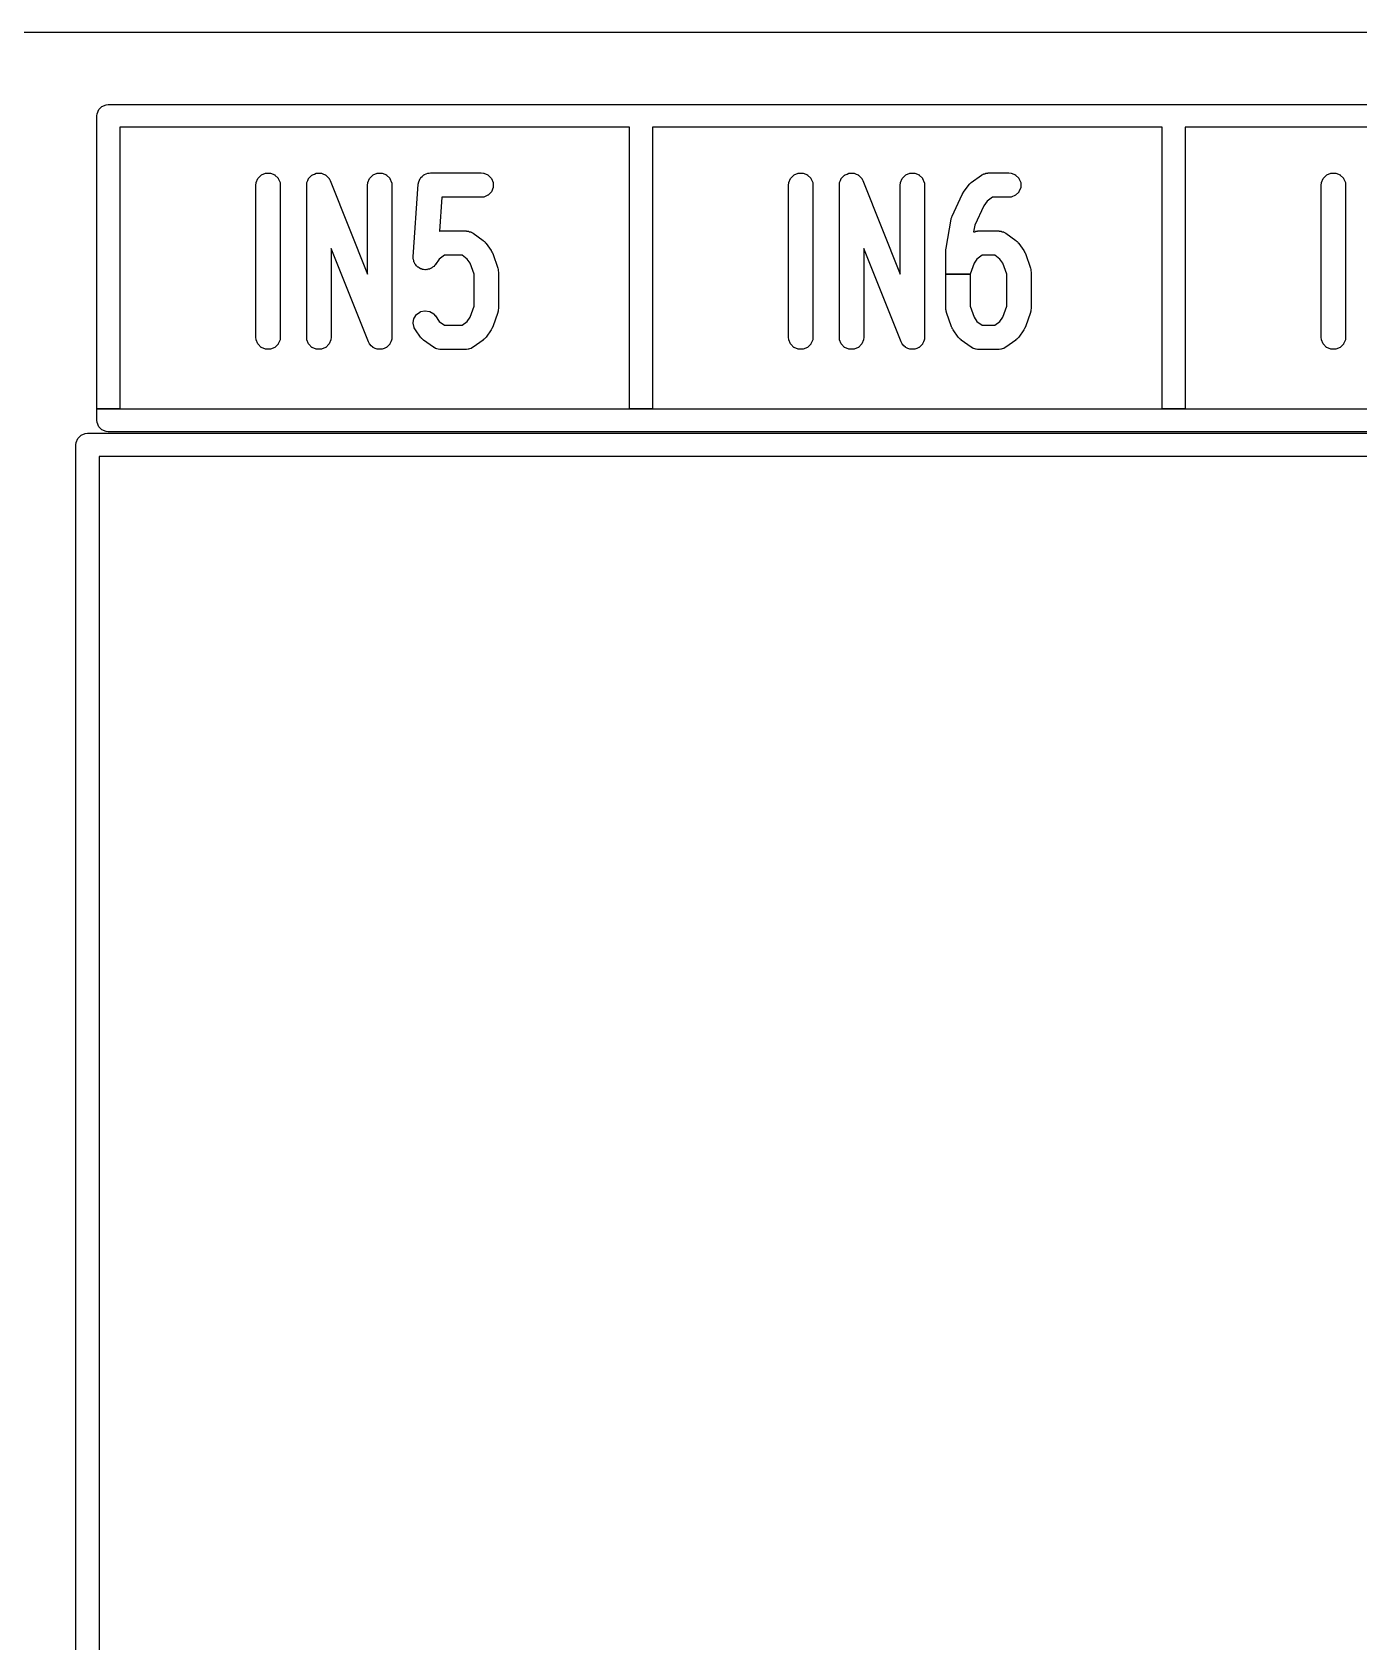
# Model space of a CAD drawing. Header units: millimetres. Extents: x 0 to 98, y 0 to 67.8.
# Drawn here: x 80.5 to 89.22, y 57.23 to 67.8 of the extents above; entities that cross this region are included whole.
import ezdxf

# ---------------------------------------------------------------- set-up
doc = ezdxf.new("R2010")
doc.units = ezdxf.units.MM
doc.layers.add('Edge.Cuts', color=254, linetype='CONTINUOUS', true_color=0xd0d2cd)

msp = doc.modelspace()

# ---------------------------------------------------------------- linework, layer by layer
at = {"layer": 'Edge.Cuts', "linetype": 'CONTINUOUS'}
for p, q in [((0, 67.8), (98, 67.8)), ((80.925, 67.25), (80.926441, 67.264632)), ((80.926441, 67.264632), (80.93764, 67.291668)), ((80.93764, 67.291668), (80.958332, 67.31236)), ((80.958332, 67.31236), (80.985368, 67.323559)), ((80.985368, 67.323559), (81, 67.325)), ((81, 67.325), (95, 67.325)), ((80.925, 65.325), (80.925, 67.25)), ((84.425, 67.175), (81.075, 67.175)), ((81.075, 67.175), (81.075, 65.325)), ((84.425, 65.325), (84.425, 67.175)), ((87.925, 67.175), (84.575, 67.175)), ((84.575, 67.175), (84.575, 65.325)), ((87.925, 65.325), (87.925, 67.175)), ((91.425, 67.175), (88.075, 67.175)), ((88.075, 67.175), (88.075, 65.325)), ((81.971822, 66.811726), (81.983021, 66.838762)), ((81.983021, 66.838762), (81.984104, 66.840385)), ((81.984104, 66.840385), (82.004796, 66.861077)), ((82.004796, 66.861077), (82.006419, 66.86216)), ((82.006419, 66.86216), (82.033455, 66.873359)), ((82.033455, 66.873359), (82.035368, 66.87374)), ((82.035368, 66.87374), (82.064632, 66.87374)), ((82.064632, 66.87374), (82.066545, 66.873359)), ((82.066545, 66.873359), (82.093581, 66.86216)), ((82.093581, 66.86216), (82.095204, 66.861077)), ((82.095204, 66.861077), (82.115896, 66.840385)), ((82.115896, 66.840385), (82.116979, 66.838762)), ((82.116979, 66.838762), (82.128178, 66.811726)), ((82.310956, 66.825733), (82.316354, 66.838763)), ((82.316354, 66.838763), (82.316875, 66.839545)), ((82.316875, 66.839545), (82.316891, 66.839581)), ((82.316891, 66.839581), (82.317183, 66.840007)), ((82.317183, 66.840007), (82.317432, 66.840379)), ((82.317432, 66.840379), (82.317456, 66.840404)), ((82.317456, 66.840404), (82.317993, 66.841184)), ((82.317993, 66.841184), (82.328131, 66.85108)), ((82.328131, 66.85108), (82.33813, 66.861077)), ((82.33813, 66.861077), (82.338914, 66.861602)), ((82.338914, 66.861602), (82.338941, 66.861628)), ((82.338941, 66.861628), (82.339355, 66.861898)), ((82.339355, 66.861898), (82.339745, 66.862158)), ((82.339745, 66.862158), (82.339777, 66.862172)), ((82.339777, 66.862172), (82.340571, 66.862687)), ((82.340571, 66.862687), (82.353713, 66.867945)), ((82.353713, 66.867945), (82.366788, 66.87336)), ((82.366788, 66.87336), (82.367713, 66.873544)), ((82.367713, 66.873544), (82.367744, 66.873556)), ((82.367744, 66.873556), (82.368239, 66.873649)), ((82.368239, 66.873649), (82.368701, 66.87374)), ((82.368701, 66.87374), (82.368732, 66.87374)), ((82.368732, 66.87374), (82.36966, 66.873913)), ((82.36966, 66.873913), (82.38384, 66.87374)), ((82.38384, 66.87374), (82.397965, 66.87374)), ((82.397965, 66.87374), (82.398888, 66.873557)), ((82.398888, 66.873557), (82.398925, 66.873556)), ((82.398925, 66.873556), (82.399434, 66.873448)), ((82.399434, 66.873448), (82.399877, 66.87336)), ((82.399877, 66.87336), (82.399906, 66.873348)), ((82.399906, 66.873348), (82.40083, 66.873152)), ((82.40083, 66.873152), (82.413868, 66.867565)), ((82.413868, 66.867565), (82.426915, 66.86216)), ((82.426915, 66.86216), (82.427697, 66.861638)), ((82.427697, 66.861638), (82.427729, 66.861624)), ((82.427729, 66.861624), (82.42813, 66.861349)), ((82.42813, 66.861349), (82.428537, 66.861077)), ((82.428537, 66.861077), (82.428561, 66.861053)), ((82.428561, 66.861053), (82.429336, 66.860521)), ((82.429336, 66.860521), (82.439228, 66.850385)), ((82.439228, 66.850385), (82.439229, 66.850385)), ((82.439229, 66.850385), (82.449229, 66.840385)), ((82.449229, 66.840385), (82.449748, 66.839606)), ((82.449748, 66.839606), (82.449775, 66.839579)), ((82.449775, 66.839579), (82.450635, 66.838389)), ((82.450635, 66.838389), (82.457407, 66.825338)), ((82.705155, 66.811726), (82.716354, 66.838762)), ((82.716354, 66.838762), (82.717437, 66.840385)), ((82.717437, 66.840385), (82.738129, 66.861077)), ((82.738129, 66.861077), (82.739752, 66.86216)), ((82.739752, 66.86216), (82.766788, 66.873359)), ((82.766788, 66.873359), (82.768701, 66.87374)), ((82.768701, 66.87374), (82.797965, 66.87374)), ((82.797965, 66.87374), (82.799878, 66.873359)), ((82.799878, 66.873359), (82.826914, 66.86216)), ((82.826914, 66.86216), (82.828537, 66.861077)), ((82.828537, 66.861077), (82.849229, 66.840385)), ((82.849229, 66.840385), (82.850312, 66.838762)), ((82.850312, 66.838762), (82.861511, 66.811726)), ((83.045141, 66.827791), (83.049687, 66.838763)), ((83.049687, 66.838763), (83.05077, 66.840384)), ((83.05077, 66.840384), (83.052072, 66.841687)), ((83.052072, 66.841687), (83.052894, 66.843334)), ((83.052894, 66.843334), (83.054088, 66.844876)), ((83.054088, 66.844876), (83.063059, 66.852675)), ((83.063059, 66.852675), (83.071463, 66.861077)), ((83.071463, 66.861077), (83.073082, 66.862159)), ((83.073082, 66.862159), (83.074785, 66.862866)), ((83.074785, 66.862866), (83.076176, 66.864073)), ((83.076176, 66.864073), (83.077867, 66.86504)), ((83.077867, 66.86504), (83.089137, 66.868812)), ((83.089137, 66.868812), (83.100121, 66.87336)), ((83.100121, 66.87336), (83.101543, 66.873716)), ((83.101543, 66.873716), (83.104748, 66.874033)), ((83.104748, 66.874033), (83.105622, 66.874324)), ((83.105622, 66.874324), (83.107555, 66.87457)), ((83.107555, 66.87457), (83.109109, 66.874462)), ((83.109109, 66.874462), (83.116176, 66.875157)), ((83.116176, 66.875157), (83.116666, 66.875181)), ((83.116666, 66.875181), (83.45, 66.875181)), ((83.45, 66.875181), (83.45049, 66.875157)), ((83.45049, 66.875157), (83.465122, 66.873716)), ((83.465122, 66.873716), (83.466545, 66.873359)), ((83.466545, 66.873359), (83.493581, 66.86216)), ((83.493581, 66.86216), (83.495204, 66.861077)), ((83.495204, 66.861077), (83.515896, 66.840385)), ((83.515896, 66.840385), (83.516979, 66.838762)), ((83.516979, 66.838762), (83.528178, 66.811726)), ((85.471822, 66.811726), (85.483021, 66.838762)), ((85.483021, 66.838762), (85.484104, 66.840385)), ((85.484104, 66.840385), (85.504796, 66.861077)), ((85.504796, 66.861077), (85.506419, 66.86216)), ((85.506419, 66.86216), (85.533455, 66.873359)), ((85.533455, 66.873359), (85.535368, 66.87374)), ((85.535368, 66.87374), (85.564632, 66.87374)), ((85.564632, 66.87374), (85.566545, 66.873359)), ((85.566545, 66.873359), (85.593581, 66.86216)), ((85.593581, 66.86216), (85.595204, 66.861077)), ((85.595204, 66.861077), (85.615896, 66.840385)), ((85.615896, 66.840385), (85.616979, 66.838762)), ((85.616979, 66.838762), (85.628178, 66.811726)), ((85.810956, 66.825733), (85.816354, 66.838763)), ((85.816354, 66.838763), (85.816875, 66.839545)), ((85.816875, 66.839545), (85.816891, 66.839581)), ((85.816891, 66.839581), (85.817183, 66.840007)), ((85.817183, 66.840007), (85.817432, 66.840379)), ((85.817432, 66.840379), (85.817456, 66.840404)), ((85.817456, 66.840404), (85.817993, 66.841184)), ((85.817993, 66.841184), (85.828131, 66.85108)), ((85.828131, 66.85108), (85.83813, 66.861077)), ((85.83813, 66.861077), (85.838914, 66.861602)), ((85.838914, 66.861602), (85.838941, 66.861628)), ((85.838941, 66.861628), (85.839355, 66.861898)), ((85.839355, 66.861898), (85.839745, 66.862158)), ((85.839745, 66.862158), (85.839777, 66.862172)), ((85.839777, 66.862172), (85.840571, 66.862687)), ((85.840571, 66.862687), (85.853713, 66.867945)), ((85.853713, 66.867945), (85.866788, 66.87336)), ((85.866788, 66.87336), (85.867713, 66.873544)), ((85.867713, 66.873544), (85.867744, 66.873556)), ((85.867744, 66.873556), (85.868239, 66.873649)), ((85.868239, 66.873649), (85.868701, 66.87374)), ((85.868701, 66.87374), (85.868732, 66.87374)), ((85.868732, 66.87374), (85.86966, 66.873913)), ((85.86966, 66.873913), (85.88384, 66.87374)), ((85.88384, 66.87374), (85.897965, 66.87374)), ((85.897965, 66.87374), (85.898888, 66.873557)), ((85.898888, 66.873557), (85.898925, 66.873556)), ((85.898925, 66.873556), (85.899434, 66.873448)), ((85.899434, 66.873448), (85.899877, 66.87336)), ((85.899877, 66.87336), (85.899906, 66.873348)), ((85.899906, 66.873348), (85.90083, 66.873152)), ((85.90083, 66.873152), (85.913868, 66.867565)), ((85.913868, 66.867565), (85.926915, 66.86216)), ((85.926915, 66.86216), (85.927697, 66.861638)), ((85.927697, 66.861638), (85.927729, 66.861624)), ((85.927729, 66.861624), (85.928127, 66.861351)), ((85.928127, 66.861351), (85.928537, 66.861077)), ((85.928537, 66.861077), (85.928561, 66.861053)), ((85.928561, 66.861053), (85.929336, 66.860521)), ((85.929336, 66.860521), (85.939228, 66.850385)), ((85.939228, 66.850385), (85.939229, 66.850385)), ((85.939229, 66.850385), (85.949229, 66.840385)), ((85.949229, 66.840385), (85.949748, 66.839606)), ((85.949748, 66.839606), (85.949775, 66.839579)), ((85.949775, 66.839579), (85.950635, 66.838389)), ((85.950635, 66.838389), (85.957407, 66.825338)), ((86.205155, 66.811726), (86.216354, 66.838762)), ((86.216354, 66.838762), (86.217437, 66.840385)), ((86.217437, 66.840385), (86.238129, 66.861077)), ((86.238129, 66.861077), (86.239752, 66.86216)), ((86.239752, 66.86216), (86.266788, 66.873359)), ((86.266788, 66.873359), (86.268701, 66.87374)), ((86.268701, 66.87374), (86.297965, 66.87374)), ((86.297965, 66.87374), (86.299878, 66.873359)), ((86.299878, 66.873359), (86.326914, 66.86216)), ((86.326914, 66.86216), (86.328537, 66.861077)), ((86.328537, 66.861077), (86.349229, 66.840385)), ((86.349229, 66.840385), (86.350312, 66.838762)), ((86.350312, 66.838762), (86.361511, 66.811726)), ((86.670167, 66.812661), (86.736834, 66.86028)), ((86.736834, 66.86028), (86.737244, 66.860544)), ((86.737244, 66.860544), (86.738076, 66.861024)), ((86.738076, 66.861024), (86.738133, 66.86108)), ((86.738133, 66.86108), (86.739749, 66.862159)), ((86.739749, 66.862159), (86.740831, 66.862609)), ((86.740831, 66.862609), (86.749991, 66.867877)), ((86.749991, 66.867877), (86.751356, 66.868414)), ((86.751356, 66.868414), (86.759277, 66.870249)), ((86.759277, 66.870249), (86.766788, 66.873359)), ((86.766788, 66.873359), (86.768211, 66.873716)), ((86.768211, 66.873716), (86.778725, 66.874753)), ((86.778725, 66.874753), (86.779868, 66.875016)), ((86.779868, 66.875016), (86.781813, 66.875077)), ((86.781813, 66.875077), (86.781893, 66.875064)), ((86.781893, 66.875064), (86.782845, 66.875157)), ((86.782845, 66.875157), (86.783333, 66.875181)), ((86.783333, 66.875181), (86.916666, 66.875181)), ((86.916666, 66.875181), (86.917156, 66.875157)), ((86.917156, 66.875157), (86.931788, 66.873716)), ((86.931788, 66.873716), (86.933211, 66.873359)), ((86.933211, 66.873359), (86.960247, 66.86216)), ((86.960247, 66.86216), (86.96187, 66.861077)), ((86.96187, 66.861077), (86.982562, 66.840385)), ((86.982562, 66.840385), (86.983645, 66.838762)), ((86.983645, 66.838762), (86.994844, 66.811726)), ((88.971822, 66.811726), (88.983021, 66.838762)), ((88.983021, 66.838762), (88.984104, 66.840385)), ((88.984104, 66.840385), (89.004796, 66.861077)), ((89.004796, 66.861077), (89.006419, 66.86216)), ((89.006419, 66.86216), (89.033455, 66.873359)), ((89.033455, 66.873359), (89.035368, 66.87374)), ((89.035368, 66.87374), (89.064632, 66.87374)), ((89.064632, 66.87374), (89.066545, 66.873359)), ((89.066545, 66.873359), (89.093581, 66.86216)), ((89.093581, 66.86216), (89.095204, 66.861077)), ((89.095204, 66.861077), (89.115896, 66.840385)), ((89.115896, 66.840385), (89.116979, 66.838762)), ((89.116979, 66.838762), (89.128178, 66.811726)), ((81.97, 66.795181), (81.970024, 66.795671)), ((81.97, 65.795181), (81.97, 66.795181)), ((81.970024, 66.795671), (81.971465, 66.810303)), ((81.971465, 66.810303), (81.971822, 66.811726)), ((82.128178, 66.811726), (82.128535, 66.810303)), ((82.128535, 66.810303), (82.129976, 66.795671)), ((82.129976, 66.795671), (82.13, 66.795181)), ((82.13, 66.795181), (82.13, 65.795181)), ((82.303333, 66.795181), (82.303357, 66.795671)), ((82.303333, 65.795181), (82.303333, 66.795181)), ((82.303357, 66.795671), (82.304798, 66.810303)), ((82.304798, 66.810303), (82.305153, 66.811722)), ((82.305153, 66.811722), (82.305165, 66.811753)), ((82.305165, 66.811753), (82.305362, 66.812678)), ((82.305362, 66.812678), (82.310956, 66.825733)), ((82.457407, 66.825338), (82.457611, 66.824892)), ((82.457611, 66.824892), (82.703333, 66.210587)), ((82.703333, 66.795181), (82.703357, 66.795671)), ((82.703333, 66.210587), (82.703333, 66.795181)), ((82.703357, 66.795671), (82.704798, 66.810303)), ((82.704798, 66.810303), (82.705155, 66.811726)), ((82.861511, 66.811726), (82.861868, 66.810303)), ((82.861868, 66.810303), (82.863309, 66.795671)), ((82.863309, 66.795671), (82.863333, 66.795181)), ((82.863333, 66.795181), (82.863333, 65.795181)), ((83.003528, 66.324577), (83.036861, 66.800767)), ((83.036861, 66.800767), (83.036919, 66.801254)), ((83.036919, 66.801254), (83.038107, 66.808259)), ((83.038107, 66.809813), (83.038487, 66.811724)), ((83.038107, 66.808259), (83.038107, 66.809813)), ((83.038487, 66.811724), (83.03884, 66.812578)), ((83.03884, 66.812578), (83.039379, 66.815751)), ((83.039379, 66.815751), (83.039833, 66.817145)), ((83.039833, 66.817145), (83.045141, 66.827791)), ((83.493581, 66.728202), (83.466545, 66.717003)), ((83.495204, 66.729285), (83.493581, 66.728202)), ((83.515896, 66.749977), (83.495204, 66.729285)), ((83.516979, 66.7516), (83.515896, 66.749977)), ((83.528178, 66.778636), (83.516979, 66.7516)), ((83.528178, 66.811726), (83.528559, 66.809813)), ((83.528559, 66.780549), (83.528178, 66.778636)), ((83.528559, 66.809813), (83.528559, 66.780549)), ((85.47, 66.795181), (85.470024, 66.795671)), ((85.47, 65.795181), (85.47, 66.795181)), ((85.470024, 66.795671), (85.471465, 66.810303)), ((85.471465, 66.810303), (85.471822, 66.811726)), ((85.628178, 66.811726), (85.628535, 66.810303)), ((85.628535, 66.810303), (85.629976, 66.795671)), ((85.629976, 66.795671), (85.63, 66.795181)), ((85.63, 66.795181), (85.63, 65.795181)), ((85.803333, 66.795181), (85.803357, 66.795671)), ((85.803333, 65.795181), (85.803333, 66.795181)), ((85.803357, 66.795671), (85.804798, 66.810303)), ((85.804798, 66.810303), (85.805153, 66.811722)), ((85.805153, 66.811722), (85.805165, 66.811753)), ((85.805165, 66.811753), (85.805362, 66.812678)), ((85.805362, 66.812678), (85.810956, 66.825733)), ((85.957407, 66.825338), (85.957611, 66.824892)), ((85.957611, 66.824892), (86.203333, 66.210587)), ((86.203333, 66.795181), (86.203357, 66.795671)), ((86.203333, 66.210587), (86.203333, 66.795181)), ((86.203357, 66.795671), (86.204798, 66.810303)), ((86.204798, 66.810303), (86.205155, 66.811726)), ((86.361511, 66.811726), (86.361868, 66.810303)), ((86.361868, 66.810303), (86.363309, 66.795671)), ((86.363309, 66.795671), (86.363333, 66.795181)), ((86.363333, 66.795181), (86.363333, 65.795181)), ((86.544171, 66.590917), (86.610838, 66.733773)), ((86.610838, 66.733773), (86.611067, 66.734207)), ((86.611067, 66.734207), (86.614364, 66.739775)), ((86.614364, 66.739775), (86.617533, 66.745404)), ((86.617533, 66.745404), (86.617794, 66.745819)), ((86.617794, 66.745819), (86.651127, 66.793438)), ((86.651127, 66.793438), (86.651427, 66.793826)), ((86.651427, 66.793826), (86.656963, 66.800282)), ((86.656963, 66.800282), (86.657763, 66.801563)), ((86.657763, 66.801563), (86.658711, 66.802678)), ((86.658711, 66.802678), (86.659941, 66.803755)), ((86.659941, 66.803755), (86.661001, 66.804989)), ((86.661001, 66.804989), (86.662107, 66.805948)), ((86.662107, 66.805948), (86.663375, 66.806757)), ((86.663375, 66.806757), (86.669782, 66.812357)), ((86.669782, 66.812357), (86.670167, 66.812661)), ((86.960247, 66.728202), (86.933211, 66.717003)), ((86.96187, 66.729285), (86.960247, 66.728202)), ((86.982562, 66.749977), (86.96187, 66.729285)), ((86.983645, 66.7516), (86.982562, 66.749977)), ((86.994844, 66.778636), (86.983645, 66.7516)), ((86.994844, 66.811726), (86.995225, 66.809813)), ((86.995225, 66.780549), (86.994844, 66.778636)), ((86.995225, 66.809813), (86.995225, 66.780549)), ((88.97, 66.795181), (88.970024, 66.795671)), ((88.97, 65.795181), (88.97, 66.795181)), ((88.970024, 66.795671), (88.971465, 66.810303)), ((88.971465, 66.810303), (88.971822, 66.811726)), ((89.128178, 66.811726), (89.128535, 66.810303)), ((89.128535, 66.810303), (89.129976, 66.795671)), ((89.129976, 66.795671), (89.13, 66.795181)), ((89.13, 66.795181), (89.13, 65.795181)), ((83.191262, 66.715181), (83.175744, 66.493507)), ((83.45, 66.715181), (83.191262, 66.715181)), ((83.45049, 66.715205), (83.45, 66.715181)), ((83.465122, 66.716646), (83.45049, 66.715205)), ((83.466545, 66.717003), (83.465122, 66.716646)), ((86.752876, 66.65979), (86.693639, 66.532855)), ((86.774332, 66.69044), (86.752876, 66.65979)), ((86.808971, 66.715181), (86.774332, 66.69044)), ((86.916666, 66.715181), (86.808971, 66.715181)), ((86.917156, 66.715205), (86.916666, 66.715181)), ((86.931788, 66.716646), (86.917156, 66.715205)), ((86.933211, 66.717003), (86.931788, 66.716646)), ((86.504531, 66.3804), (86.537864, 66.570877)), ((86.537864, 66.570877), (86.537972, 66.571354)), ((86.537972, 66.571354), (86.538786, 66.574283)), ((86.538786, 66.574283), (86.538825, 66.575156)), ((86.538825, 66.575156), (86.539104, 66.576594)), ((86.539104, 66.576594), (86.540656, 66.581007)), ((86.540656, 66.581007), (86.541913, 66.58552)), ((86.541913, 66.58552), (86.542509, 66.586859)), ((86.542509, 66.586859), (86.542975, 66.587594)), ((86.542975, 66.587594), (86.543986, 66.590464)), ((86.543986, 66.590464), (86.544171, 66.590917)), ((86.693639, 66.532855), (86.685738, 66.487706)), ((83.175744, 66.493507), (83.178725, 66.493801)), ((83.178725, 66.493801), (83.179868, 66.494064)), ((83.179868, 66.494064), (83.181813, 66.494125)), ((83.181813, 66.494125), (83.181893, 66.494112)), ((83.181893, 66.494112), (83.182845, 66.494205)), ((83.182845, 66.494205), (83.183333, 66.494229)), ((83.183333, 66.494229), (83.35, 66.494229)), ((83.35, 66.494229), (83.350488, 66.494205)), ((83.350488, 66.494205), (83.35144, 66.494112)), ((83.35144, 66.494112), (83.351522, 66.494125)), ((83.351522, 66.494125), (83.353467, 66.494063)), ((83.353467, 66.494063), (83.354601, 66.493801)), ((83.354601, 66.493801), (83.365122, 66.492764)), ((83.365122, 66.492764), (83.366545, 66.492407)), ((83.366545, 66.492407), (83.374053, 66.489298)), ((83.374053, 66.489298), (83.381977, 66.487462)), ((83.381977, 66.487462), (83.383342, 66.486925)), ((83.383342, 66.486925), (83.392496, 66.481659)), ((83.392496, 66.481659), (83.393583, 66.481208)), ((83.393583, 66.481208), (83.395204, 66.480125)), ((83.395204, 66.480125), (83.395262, 66.480067)), ((83.395262, 66.480067), (83.396087, 66.479592)), ((83.396087, 66.479592), (83.396499, 66.479328)), ((83.396499, 66.479328), (83.463165, 66.431709)), ((83.463165, 66.431709), (83.46355, 66.431404)), ((83.46355, 66.431404), (83.469949, 66.42581)), ((83.469949, 66.42581), (83.471224, 66.424997)), ((83.471224, 66.424997), (83.472332, 66.424035)), ((83.472332, 66.424035), (83.473388, 66.422803)), ((83.473388, 66.422803), (83.474618, 66.421728)), ((83.474618, 66.421728), (83.475571, 66.420609)), ((83.475571, 66.420609), (83.476373, 66.419322)), ((83.476373, 66.419322), (83.481903, 66.412875)), ((83.481903, 66.412875), (83.482204, 66.412487)), ((83.482204, 66.412487), (83.515538, 66.364868)), ((86.685738, 66.487706), (86.692606, 66.489296)), ((86.692606, 66.489296), (86.700121, 66.492408)), ((86.700121, 66.492408), (86.701544, 66.492764)), ((86.701544, 66.492764), (86.712057, 66.493801)), ((86.712057, 66.493801), (86.7132, 66.494064)), ((86.7132, 66.494064), (86.715145, 66.494125)), ((86.715145, 66.494125), (86.715225, 66.494112)), ((86.715225, 66.494112), (86.716178, 66.494205)), ((86.716178, 66.494205), (86.716666, 66.494229)), ((86.716666, 66.494229), (86.85, 66.494229)), ((86.85, 66.494229), (86.850488, 66.494205)), ((86.850488, 66.494205), (86.85144, 66.494112)), ((86.85144, 66.494112), (86.851522, 66.494125)), ((86.851522, 66.494125), (86.853467, 66.494063)), ((86.853467, 66.494063), (86.854601, 66.493801)), ((86.854601, 66.493801), (86.865122, 66.492764)), ((86.865122, 66.492764), (86.866545, 66.492407)), ((86.866545, 66.492407), (86.874053, 66.489298)), ((86.874053, 66.489298), (86.881977, 66.487462)), ((86.881977, 66.487462), (86.883342, 66.486925)), ((86.883342, 66.486925), (86.892496, 66.481659)), ((86.892496, 66.481659), (86.893583, 66.481208)), ((86.893583, 66.481208), (86.895204, 66.480125)), ((86.895204, 66.480125), (86.895262, 66.480067)), ((86.895262, 66.480067), (86.896087, 66.479592)), ((86.896087, 66.479592), (86.896499, 66.479328)), ((86.896499, 66.479328), (86.963165, 66.431709)), ((86.963165, 66.431709), (86.96355, 66.431404)), ((86.96355, 66.431404), (86.969949, 66.42581)), ((86.969949, 66.42581), (86.971224, 66.424997)), ((86.971224, 66.424997), (86.972332, 66.424035)), ((86.972332, 66.424035), (86.973388, 66.422803)), ((86.973388, 66.422803), (86.974618, 66.421728)), ((86.974618, 66.421728), (86.975571, 66.420609)), ((86.975571, 66.420609), (86.976373, 66.419322)), ((86.976373, 66.419322), (86.981903, 66.412875)), ((86.981903, 66.412875), (86.982204, 66.412487)), ((86.982204, 66.412487), (87.015538, 66.364868)), ((82.709055, 65.76547), (82.463333, 66.379775)), ((82.463333, 66.379775), (82.463333, 65.795181)), ((83.003427, 66.319748), (83.003468, 66.321693)), ((83.003681, 66.318306), (83.003427, 66.319748)), ((83.003468, 66.321693), (83.003571, 66.322164)), ((83.003518, 66.324088), (83.003528, 66.324577)), ((83.003571, 66.322164), (83.003518, 66.324088)), ((83.003934, 66.309389), (83.003681, 66.318306)), ((83.00419, 66.307945), (83.003934, 66.309389)), ((83.006981, 66.299599), (83.00419, 66.307945)), ((83.174332, 66.309488), (83.148872, 66.273115)), ((83.208971, 66.334229), (83.174332, 66.309488)), ((83.324362, 66.334229), (83.208971, 66.334229)), ((83.358999, 66.309489), (83.324362, 66.334229)), ((83.378135, 66.282151), (83.358999, 66.309489)), ((83.515538, 66.364868), (83.5158, 66.364453)), ((83.5158, 66.364453), (83.517615, 66.361226)), ((83.517615, 66.361226), (83.518323, 66.360435)), ((83.518323, 66.360435), (83.519131, 66.359208)), ((83.519131, 66.359208), (83.520922, 66.35535)), ((83.520922, 66.35535), (83.52301, 66.351641)), ((83.52301, 66.351641), (83.523535, 66.350269)), ((83.523535, 66.350269), (83.523765, 66.34923)), ((83.523765, 66.34923), (83.525324, 66.345873)), ((83.525324, 66.345873), (83.525508, 66.345419)), ((83.525508, 66.345419), (83.558842, 66.250181)), ((86.209055, 65.76547), (85.963333, 66.379775)), ((85.963333, 66.379775), (85.963333, 65.795181)), ((86.503333, 66.36661), (86.503357, 66.3671)), ((86.503333, 66.21016), (86.503333, 66.36661)), ((86.503357, 66.3671), (86.503988, 66.373512)), ((86.503988, 66.373512), (86.50447, 66.379913)), ((86.50447, 66.379913), (86.504531, 66.3804)), ((86.707665, 66.309488), (86.68853, 66.282154)), ((86.742304, 66.334229), (86.707665, 66.309488)), ((86.824362, 66.334229), (86.742304, 66.334229)), ((86.858999, 66.309489), (86.824362, 66.334229)), ((86.878135, 66.282151), (86.858999, 66.309489)), ((87.015538, 66.364868), (87.0158, 66.364453)), ((87.0158, 66.364453), (87.017615, 66.361226)), ((87.017615, 66.361226), (87.018323, 66.360435)), ((87.018323, 66.360435), (87.019131, 66.359208)), ((87.019131, 66.359208), (87.020922, 66.35535)), ((87.020922, 66.35535), (87.02301, 66.351641)), ((87.02301, 66.351641), (87.023535, 66.350269)), ((87.023535, 66.350269), (87.023765, 66.34923)), ((87.023765, 66.34923), (87.025324, 66.345873)), ((87.025324, 66.345873), (87.025508, 66.345419)), ((87.025508, 66.345419), (87.058842, 66.250181)), ((83.008512, 66.290929), (83.006981, 66.299599)), ((83.009219, 66.289111), (83.008512, 66.290929)), ((83.011894, 66.284913), (83.009219, 66.289111)), ((83.013474, 66.280192), (83.011894, 66.284913)), ((83.014442, 66.278499), (83.013474, 66.280192)), ((83.020217, 66.271854), (83.014442, 66.278499)), ((83.024947, 66.264433), (83.020217, 66.271854)), ((83.026296, 66.263024), (83.024947, 66.264433)), ((83.030371, 66.260172), (83.026296, 66.263024)), ((83.033638, 66.256413), (83.030371, 66.260172)), ((83.035181, 66.255219), (83.033638, 66.256413)), ((83.043056, 66.251292), (83.035181, 66.255219)), ((83.05027, 66.246242), (83.043056, 66.251292)), ((83.052056, 66.245456), (83.05027, 66.246242)), ((83.056916, 66.24438), (83.052056, 66.245456)), ((83.061369, 66.242159), (83.056916, 66.24438)), ((83.063251, 66.241645), (83.061369, 66.242159)), ((83.072033, 66.241032), (83.063251, 66.241645)), ((83.080626, 66.239127), (83.072033, 66.241032)), ((83.082577, 66.239085), (83.080626, 66.239127)), ((83.087476, 66.239951), (83.082577, 66.239085)), ((83.092443, 66.239602), (83.087476, 66.239951)), ((83.09438, 66.239848), (83.092443, 66.239602)), ((83.102727, 66.242641), (83.09438, 66.239848)), ((83.111395, 66.24417), (83.102727, 66.242641)), ((83.113214, 66.244878), (83.111395, 66.24417)), ((83.117411, 66.247554), (83.113214, 66.244878)), ((83.122131, 66.249132), (83.117411, 66.247554)), ((83.123825, 66.2501), (83.122131, 66.249132)), ((83.130466, 66.255873), (83.123825, 66.2501)), ((83.137891, 66.260604), (83.130466, 66.255873)), ((83.139, 66.261566), (83.137891, 66.260604)), ((83.144803, 66.268335), (83.139, 66.261566)), ((83.14591, 66.269295), (83.144803, 66.268335)), ((83.147107, 66.270841), (83.14591, 66.269295)), ((83.147319, 66.271267), (83.147107, 66.270841)), ((83.148571, 66.272726), (83.147319, 66.271267)), ((83.148872, 66.273115), (83.148571, 66.272726)), ((83.403333, 66.21016), (83.378135, 66.282151)), ((83.403333, 65.999253), (83.403333, 66.21016)), ((83.558842, 66.250181), (83.558982, 66.24971)), ((83.558982, 66.24971), (83.560927, 66.241708)), ((83.560927, 66.241708), (83.561511, 66.240298)), ((83.561511, 66.240298), (83.561868, 66.238874)), ((83.561868, 66.238874), (83.562039, 66.237127)), ((83.562039, 66.237127), (83.562454, 66.235424)), ((83.562454, 66.235424), (83.562588, 66.23396)), ((83.562588, 66.23396), (83.562501, 66.232434)), ((83.562501, 66.232434), (83.563309, 66.224243)), ((83.563309, 66.224243), (83.563333, 66.223753)), ((83.563333, 66.223753), (83.563333, 65.985658)), ((86.503333, 65.985658), (86.503333, 66.21016)), ((86.503333, 66.21016), (86.663333, 66.21016)), ((86.663333, 66.21016), (86.503333, 66.21016)), ((86.68853, 66.282154), (86.663333, 66.21016)), ((86.663333, 66.21016), (86.663333, 65.999253)), ((86.903333, 66.21016), (86.878135, 66.282151)), ((86.903333, 65.999253), (86.903333, 66.21016)), ((87.058842, 66.250181), (87.058982, 66.24971)), ((87.058982, 66.24971), (87.060927, 66.241708)), ((87.060927, 66.241708), (87.061511, 66.240298)), ((87.061511, 66.240298), (87.061868, 66.238874)), ((87.061868, 66.238874), (87.062039, 66.237127)), ((87.062039, 66.237127), (87.062454, 66.235424)), ((87.062454, 66.235424), (87.062588, 66.23396)), ((87.062588, 66.23396), (87.062501, 66.232434)), ((87.062501, 66.232434), (87.063309, 66.224243)), ((87.063309, 66.224243), (87.063333, 66.223753)), ((87.063333, 66.223753), (87.063333, 65.985658)), ((83.378135, 65.927262), (83.403333, 65.999253)), ((86.663333, 65.999253), (86.688531, 65.927258)), ((86.878135, 65.927262), (86.903333, 65.999253)), ((83.003427, 65.889665), (83.008513, 65.918482)), ((83.003469, 65.887715), (83.003427, 65.889665)), ((83.009798, 65.859144), (83.003469, 65.887715)), ((83.008513, 65.918482), (83.00922, 65.9203)), ((83.00922, 65.9203), (83.024946, 65.944979)), ((83.024946, 65.944979), (83.026296, 65.946388)), ((83.026296, 65.946388), (83.050271, 65.963169)), ((83.050271, 65.963169), (83.052057, 65.963955)), ((83.052057, 65.963955), (83.080628, 65.970284)), ((83.080628, 65.970284), (83.082578, 65.970326)), ((83.082578, 65.970326), (83.111395, 65.96524)), ((83.111395, 65.96524), (83.113213, 65.964533)), ((83.113213, 65.964533), (83.137892, 65.948807)), ((83.137892, 65.948807), (83.139001, 65.947845)), ((83.139001, 65.947845), (83.148572, 65.936684)), ((83.148572, 65.936684), (83.148872, 65.936296)), ((83.148872, 65.936296), (83.174332, 65.899922)), ((83.174332, 65.899922), (83.208971, 65.875181)), ((83.324362, 65.875181), (83.358998, 65.899923)), ((83.358998, 65.899923), (83.378135, 65.927262)), ((83.558842, 65.95923), (83.525508, 65.863992)), ((83.558982, 65.959701), (83.558842, 65.95923)), ((83.560926, 65.967702), (83.558982, 65.959701)), ((83.561511, 65.969112), (83.560926, 65.967702)), ((83.561868, 65.970537), (83.561511, 65.969112)), ((83.562039, 65.972285), (83.561868, 65.970537)), ((83.562454, 65.973987), (83.562039, 65.972285)), ((83.562588, 65.975451), (83.562454, 65.973987)), ((83.563309, 65.985168), (83.562501, 65.976979)), ((83.562501, 65.976979), (83.562588, 65.975451)), ((83.563333, 65.985658), (83.563309, 65.985168)), ((86.503357, 65.985168), (86.503333, 65.985658)), ((86.504163, 65.976977), (86.503357, 65.985168)), ((86.504078, 65.975447), (86.504163, 65.976977)), ((86.504211, 65.973988), (86.504078, 65.975447)), ((86.504625, 65.972282), (86.504211, 65.973988)), ((86.504798, 65.970535), (86.504625, 65.972282)), ((86.505155, 65.969113), (86.504798, 65.970535)), ((86.50574, 65.967699), (86.505155, 65.969113)), ((86.507686, 65.9597), (86.50574, 65.967699)), ((86.507825, 65.95923), (86.507686, 65.9597)), ((86.541158, 65.863992), (86.507825, 65.95923)), ((86.688531, 65.927258), (86.707666, 65.899922)), ((86.707666, 65.899922), (86.742304, 65.875181)), ((86.824362, 65.875181), (86.858998, 65.899923)), ((86.858998, 65.899923), (86.878135, 65.927262)), ((87.058842, 65.95923), (87.025508, 65.863992)), ((87.058982, 65.959701), (87.058842, 65.95923)), ((87.060926, 65.967702), (87.058982, 65.959701)), ((87.061511, 65.969112), (87.060926, 65.967702)), ((87.061868, 65.970537), (87.061511, 65.969112)), ((87.062039, 65.972285), (87.061868, 65.970537)), ((87.062454, 65.973987), (87.062039, 65.972285)), ((87.062588, 65.975451), (87.062454, 65.973987)), ((87.063309, 65.985168), (87.062501, 65.976979)), ((87.062501, 65.976979), (87.062588, 65.975451)), ((87.063333, 65.985658), (87.063309, 65.985168)), ((81.970024, 65.794691), (81.97, 65.795181)), ((81.971465, 65.780059), (81.970024, 65.794691)), ((81.971822, 65.778636), (81.971465, 65.780059)), ((81.983021, 65.7516), (81.971822, 65.778636)), ((82.128178, 65.778636), (82.116979, 65.7516)), ((82.128535, 65.780059), (82.128178, 65.778636)), ((82.129976, 65.794691), (82.128535, 65.780059)), ((82.13, 65.795181), (82.129976, 65.794691)), ((82.303357, 65.794691), (82.303333, 65.795181)), ((82.304798, 65.780059), (82.303357, 65.794691)), ((82.305155, 65.778636), (82.304798, 65.780059)), ((82.316354, 65.7516), (82.305155, 65.778636)), ((82.461511, 65.778636), (82.450312, 65.7516)), ((82.461868, 65.780059), (82.461511, 65.778636)), ((82.463309, 65.794691), (82.461868, 65.780059)), ((82.463333, 65.795181), (82.463309, 65.794691)), ((82.861304, 65.777683), (82.855709, 65.764629)), ((82.861497, 65.778603), (82.861304, 65.777683)), ((82.861508, 65.778627), (82.861497, 65.778603)), ((82.861868, 65.780059), (82.861508, 65.778627)), ((82.863309, 65.794691), (82.861868, 65.780059)), ((82.863333, 65.795181), (82.863309, 65.794691)), ((83.010322, 65.857773), (83.009798, 65.859144)), ((83.017532, 65.844959), (83.010322, 65.857773)), ((83.017794, 65.844544), (83.017532, 65.844959)), ((83.051127, 65.796924), (83.017794, 65.844544)), ((83.051428, 65.796536), (83.051127, 65.796924)), ((83.056962, 65.790082), (83.051428, 65.796536)), ((83.057762, 65.788801), (83.056962, 65.790082)), ((83.058713, 65.787683), (83.057762, 65.788801)), ((83.059938, 65.786612), (83.058713, 65.787683)), ((83.060999, 65.785375), (83.059938, 65.786612)), ((83.062108, 65.784412), (83.060999, 65.785375)), ((83.063386, 65.783598), (83.062108, 65.784412)), ((83.069782, 65.778006), (83.063386, 65.783598)), ((83.070167, 65.777701), (83.069782, 65.778006)), ((83.136834, 65.730082), (83.070167, 65.777701)), ((83.208971, 65.875181), (83.324362, 65.875181)), ((83.463165, 65.777701), (83.396499, 65.730082)), ((83.46355, 65.778006), (83.463165, 65.777701)), ((83.46995, 65.783603), (83.46355, 65.778006)), ((83.471222, 65.784412), (83.46995, 65.783603)), ((83.472333, 65.785376), (83.471222, 65.784412)), ((83.473389, 65.786609), (83.472333, 65.785376)), ((83.474618, 65.787682), (83.473389, 65.786609)), ((83.475571, 65.788801), (83.474618, 65.787682)), ((83.476373, 65.790089), (83.475571, 65.788801)), ((83.481903, 65.796535), (83.476373, 65.790089)), ((83.482204, 65.796923), (83.481903, 65.796535)), ((83.515539, 65.844544), (83.482204, 65.796923)), ((83.515801, 65.84496), (83.515539, 65.844544)), ((83.517614, 65.848185), (83.515801, 65.84496)), ((83.518322, 65.848975), (83.517614, 65.848185)), ((83.519131, 65.850203), (83.518322, 65.848975)), ((83.520927, 65.854072), (83.519131, 65.850203)), ((83.52301, 65.857772), (83.520927, 65.854072)), ((83.523535, 65.859145), (83.52301, 65.857772)), ((83.523764, 65.860183), (83.523535, 65.859145)), ((83.525323, 65.863537), (83.523764, 65.860183)), ((83.525508, 65.863992), (83.525323, 65.863537)), ((85.470024, 65.794691), (85.47, 65.795181)), ((85.471465, 65.780059), (85.470024, 65.794691)), ((85.471822, 65.778636), (85.471465, 65.780059)), ((85.483021, 65.7516), (85.471822, 65.778636)), ((85.628178, 65.778636), (85.616979, 65.7516)), ((85.628535, 65.780059), (85.628178, 65.778636)), ((85.629976, 65.794691), (85.628535, 65.780059)), ((85.63, 65.795181), (85.629976, 65.794691)), ((85.803357, 65.794691), (85.803333, 65.795181)), ((85.804798, 65.780059), (85.803357, 65.794691)), ((85.805155, 65.778636), (85.804798, 65.780059)), ((85.816354, 65.7516), (85.805155, 65.778636)), ((85.961511, 65.778636), (85.950312, 65.7516)), ((85.961868, 65.780059), (85.961511, 65.778636)), ((85.963309, 65.794691), (85.961868, 65.780059)), ((85.963333, 65.795181), (85.963309, 65.794691)), ((86.361304, 65.777683), (86.355709, 65.764629)), ((86.361497, 65.778603), (86.361304, 65.777683)), ((86.361508, 65.778627), (86.361497, 65.778603)), ((86.361868, 65.780059), (86.361508, 65.778627)), ((86.363309, 65.794691), (86.361868, 65.780059)), ((86.363333, 65.795181), (86.363309, 65.794691)), ((86.541342, 65.863538), (86.541158, 65.863992)), ((86.5429, 65.860183), (86.541342, 65.863538)), ((86.543131, 65.859142), (86.5429, 65.860183)), ((86.543655, 65.857772), (86.543131, 65.859142)), ((86.545742, 65.854062), (86.543655, 65.857772)), ((86.547535, 65.850203), (86.545742, 65.854062)), ((86.548343, 65.848976), (86.547535, 65.850203)), ((86.54905, 65.848186), (86.548343, 65.848976)), ((86.550866, 65.844958), (86.54905, 65.848186)), ((86.551128, 65.844543), (86.550866, 65.844958)), ((86.584462, 65.796923), (86.551128, 65.844543)), ((86.584762, 65.796535), (86.584462, 65.796923)), ((86.590298, 65.790079), (86.584762, 65.796535)), ((86.591097, 65.788799), (86.590298, 65.790079)), ((86.592048, 65.787682), (86.591097, 65.788799)), ((86.593273, 65.786612), (86.592048, 65.787682)), ((86.594333, 65.785375), (86.593273, 65.786612)), ((86.595442, 65.784413), (86.594333, 65.785375)), ((86.596715, 65.783602), (86.595442, 65.784413)), ((86.603116, 65.778006), (86.596715, 65.783602)), ((86.603501, 65.777701), (86.603116, 65.778006)), ((86.670167, 65.730082), (86.603501, 65.777701)), ((86.742304, 65.875181), (86.824362, 65.875181)), ((86.963165, 65.777701), (86.896499, 65.730082)), ((86.96355, 65.778006), (86.963165, 65.777701)), ((86.96995, 65.783603), (86.96355, 65.778006)), ((86.971222, 65.784412), (86.96995, 65.783603)), ((86.972333, 65.785376), (86.971222, 65.784412)), ((86.973389, 65.786609), (86.972333, 65.785376)), ((86.974618, 65.787682), (86.973389, 65.786609)), ((86.975571, 65.788801), (86.974618, 65.787682)), ((86.976373, 65.790089), (86.975571, 65.788801)), ((86.981903, 65.796535), (86.976373, 65.790089)), ((86.982204, 65.796923), (86.981903, 65.796535)), ((87.015539, 65.844544), (86.982204, 65.796923)), ((87.015801, 65.84496), (87.015539, 65.844544)), ((87.017614, 65.848185), (87.015801, 65.84496)), ((87.018322, 65.848975), (87.017614, 65.848185)), ((87.019131, 65.850203), (87.018322, 65.848975)), ((87.020927, 65.854072), (87.019131, 65.850203)), ((87.02301, 65.857772), (87.020927, 65.854072)), ((87.023535, 65.859145), (87.02301, 65.857772)), ((87.023764, 65.860183), (87.023535, 65.859145)), ((87.025323, 65.863537), (87.023764, 65.860183)), ((87.025508, 65.863992), (87.025323, 65.863537)), ((88.970024, 65.794691), (88.97, 65.795181)), ((88.971465, 65.780059), (88.970024, 65.794691)), ((88.971822, 65.778636), (88.971465, 65.780059)), ((88.983021, 65.7516), (88.971822, 65.778636)), ((89.128178, 65.778636), (89.116979, 65.7516)), ((89.128535, 65.780059), (89.128178, 65.778636)), ((89.129976, 65.794691), (89.128535, 65.780059)), ((89.13, 65.795181), (89.129976, 65.794691)), ((81.984104, 65.749977), (81.983021, 65.7516)), ((82.004796, 65.729285), (81.984104, 65.749977)), ((82.006419, 65.728202), (82.004796, 65.729285)), ((82.033455, 65.717003), (82.006419, 65.728202)), ((82.035368, 65.716622), (82.033455, 65.717003)), ((82.064632, 65.716622), (82.035368, 65.716622)), ((82.066545, 65.717003), (82.064632, 65.716622)), ((82.093581, 65.728202), (82.066545, 65.717003)), ((82.095204, 65.729285), (82.093581, 65.728202)), ((82.115896, 65.749977), (82.095204, 65.729285)), ((82.116979, 65.7516), (82.115896, 65.749977)), ((82.317437, 65.749977), (82.316354, 65.7516)), ((82.338129, 65.729285), (82.317437, 65.749977)), ((82.339752, 65.728202), (82.338129, 65.729285)), ((82.366788, 65.717003), (82.339752, 65.728202)), ((82.368701, 65.716622), (82.366788, 65.717003)), ((82.397965, 65.716622), (82.368701, 65.716622)), ((82.399878, 65.717003), (82.397965, 65.716622)), ((82.426914, 65.728202), (82.399878, 65.717003)), ((82.428537, 65.729285), (82.426914, 65.728202)), ((82.449229, 65.749977), (82.428537, 65.729285)), ((82.450312, 65.7516), (82.449229, 65.749977)), ((82.709259, 65.765024), (82.709055, 65.76547)), ((82.716031, 65.751973), (82.709259, 65.765024)), ((82.716891, 65.750784), (82.716031, 65.751973)), ((82.716913, 65.750762), (82.716891, 65.750784)), ((82.717437, 65.749977), (82.716913, 65.750762)), ((82.727436, 65.739978), (82.717437, 65.749977)), ((82.73733, 65.729841), (82.727436, 65.739979)), ((82.727436, 65.739979), (82.727436, 65.739978)), ((82.738102, 65.729312), (82.73733, 65.729841)), ((82.738129, 65.729285), (82.738102, 65.729312)), ((82.738584, 65.728981), (82.738129, 65.729285)), ((82.738942, 65.728736), (82.738584, 65.728981)), ((82.738969, 65.728725), (82.738942, 65.728736)), ((82.739752, 65.728202), (82.738969, 65.728725)), ((82.75278, 65.722806), (82.739752, 65.728202)), ((82.75278, 65.722805), (82.75278, 65.722806)), ((82.765835, 65.71721), (82.75278, 65.722805)), ((82.766753, 65.717017), (82.765835, 65.71721)), ((82.766783, 65.717004), (82.766753, 65.717017)), ((82.767305, 65.7169), (82.766783, 65.717004)), ((82.767751, 65.716806), (82.767305, 65.7169)), ((82.767778, 65.716806), (82.767751, 65.716806)), ((82.768701, 65.716622), (82.767778, 65.716806)), ((82.782826, 65.716622), (82.768701, 65.716622)), ((82.797006, 65.716449), (82.782826, 65.716622)), ((82.797934, 65.716622), (82.797006, 65.716449)), ((82.797965, 65.716622), (82.797934, 65.716622)), ((82.798411, 65.716711), (82.797965, 65.716622)), ((82.798922, 65.716806), (82.798411, 65.716711)), ((82.798954, 65.716819), (82.798922, 65.716806)), ((82.799879, 65.717003), (82.798954, 65.716819)), ((82.812938, 65.722414), (82.799879, 65.717003)), ((82.826095, 65.727675), (82.812938, 65.722414)), ((82.826884, 65.72819), (82.826095, 65.727675)), ((82.826908, 65.728199), (82.826884, 65.72819)), ((82.827262, 65.728436), (82.826908, 65.728199)), ((82.827736, 65.728744), (82.827262, 65.728436)), ((82.82776, 65.728768), (82.827736, 65.728744)), ((82.828537, 65.729286), (82.82776, 65.728768)), ((82.838492, 65.739242), (82.828537, 65.729286)), ((82.848673, 65.749177), (82.838492, 65.739242)), ((82.849204, 65.749954), (82.848673, 65.749177)), ((82.849223, 65.749972), (82.849204, 65.749954)), ((82.849467, 65.750339), (82.849223, 65.749972)), ((82.84978, 65.750794), (82.849467, 65.750339)), ((82.849792, 65.750824), (82.84978, 65.750794)), ((82.850312, 65.7516), (82.849792, 65.750824)), ((82.855708, 65.76463), (82.850312, 65.7516)), ((82.855709, 65.764629), (82.855708, 65.76463)), ((83.137247, 65.729817), (83.136834, 65.730082)), ((83.138071, 65.729343), (83.137247, 65.729817)), ((83.138129, 65.729285), (83.138071, 65.729343)), ((83.139752, 65.728202), (83.138129, 65.729285)), ((83.14083, 65.727756), (83.139752, 65.728202)), ((83.149991, 65.722485), (83.14083, 65.727756)), ((83.151357, 65.721948), (83.149991, 65.722485)), ((83.159274, 65.720116), (83.151357, 65.721948)), ((83.166787, 65.717003), (83.159274, 65.720116)), ((83.168211, 65.716646), (83.166787, 65.717003)), ((83.178726, 65.715611), (83.168211, 65.716646)), ((83.179865, 65.715347), (83.178726, 65.715611)), ((83.181819, 65.715287), (83.179865, 65.715347)), ((83.18189, 65.715299), (83.181819, 65.715287)), ((83.182842, 65.715205), (83.18189, 65.715299)), ((83.183333, 65.715181), (83.182842, 65.715205)), ((83.35, 65.715181), (83.183333, 65.715181)), ((83.350491, 65.715205), (83.35, 65.715181)), ((83.351439, 65.715299), (83.350491, 65.715205)), ((83.351516, 65.715286), (83.351439, 65.715299)), ((83.35347, 65.715347), (83.351516, 65.715286)), ((83.354608, 65.715612), (83.35347, 65.715347)), ((83.365122, 65.716646), (83.354608, 65.715612)), ((83.366546, 65.717003), (83.365122, 65.716646)), ((83.374055, 65.720115), (83.366546, 65.717003)), ((83.381977, 65.721948), (83.374055, 65.720115)), ((83.383343, 65.722485), (83.381977, 65.721948)), ((83.3925, 65.727755), (83.383343, 65.722485)), ((83.39358, 65.728201), (83.3925, 65.727755)), ((83.395207, 65.729289), (83.39358, 65.728201)), ((83.395259, 65.729342), (83.395207, 65.729289)), ((83.396085, 65.729816), (83.395259, 65.729342)), ((83.396499, 65.730082), (83.396085, 65.729816)), ((85.484104, 65.749977), (85.483021, 65.7516)), ((85.504796, 65.729285), (85.484104, 65.749977)), ((85.506419, 65.728202), (85.504796, 65.729285)), ((85.533455, 65.717003), (85.506419, 65.728202)), ((85.535368, 65.716622), (85.533455, 65.717003)), ((85.564632, 65.716622), (85.535368, 65.716622)), ((85.566545, 65.717003), (85.564632, 65.716622)), ((85.593581, 65.728202), (85.566545, 65.717003)), ((85.595204, 65.729285), (85.593581, 65.728202)), ((85.615896, 65.749977), (85.595204, 65.729285)), ((85.616979, 65.7516), (85.615896, 65.749977)), ((85.817437, 65.749977), (85.816354, 65.7516)), ((85.838129, 65.729285), (85.817437, 65.749977)), ((85.839752, 65.728202), (85.838129, 65.729285)), ((85.866788, 65.717003), (85.839752, 65.728202)), ((85.868701, 65.716622), (85.866788, 65.717003)), ((85.897965, 65.716622), (85.868701, 65.716622)), ((85.899878, 65.717003), (85.897965, 65.716622)), ((85.926914, 65.728202), (85.899878, 65.717003)), ((85.928537, 65.729285), (85.926914, 65.728202)), ((85.949229, 65.749977), (85.928537, 65.729285)), ((85.950312, 65.7516), (85.949229, 65.749977)), ((86.209259, 65.765024), (86.209055, 65.76547)), ((86.216031, 65.751973), (86.209259, 65.765024)), ((86.216891, 65.750784), (86.216031, 65.751973)), ((86.216913, 65.750762), (86.216891, 65.750784)), ((86.217437, 65.749977), (86.216913, 65.750762)), ((86.227436, 65.739978), (86.217437, 65.749977)), ((86.23733, 65.729841), (86.227436, 65.739979)), ((86.227436, 65.739979), (86.227436, 65.739978)), ((86.238102, 65.729312), (86.23733, 65.729841)), ((86.238129, 65.729285), (86.238102, 65.729312)), ((86.238584, 65.728981), (86.238129, 65.729285)), ((86.238942, 65.728736), (86.238584, 65.728981)), ((86.238969, 65.728725), (86.238942, 65.728736)), ((86.239752, 65.728202), (86.238969, 65.728725)), ((86.25278, 65.722806), (86.239752, 65.728202)), ((86.25278, 65.722805), (86.25278, 65.722806)), ((86.265835, 65.71721), (86.25278, 65.722805)), ((86.266753, 65.717017), (86.265835, 65.71721)), ((86.266783, 65.717004), (86.266753, 65.717017)), ((86.267305, 65.7169), (86.266783, 65.717004)), ((86.267751, 65.716806), (86.267305, 65.7169)), ((86.267778, 65.716806), (86.267751, 65.716806)), ((86.268701, 65.716622), (86.267778, 65.716806)), ((86.282826, 65.716622), (86.268701, 65.716622)), ((86.297006, 65.716449), (86.282826, 65.716622)), ((86.297934, 65.716622), (86.297006, 65.716449)), ((86.297965, 65.716622), (86.297934, 65.716622)), ((86.298411, 65.716711), (86.297965, 65.716622)), ((86.298922, 65.716806), (86.298411, 65.716711)), ((86.298954, 65.716819), (86.298922, 65.716806)), ((86.299879, 65.717003), (86.298954, 65.716819)), ((86.312938, 65.722414), (86.299879, 65.717003)), ((86.326095, 65.727675), (86.312938, 65.722414)), ((86.326884, 65.72819), (86.326095, 65.727675)), ((86.326908, 65.728199), (86.326884, 65.72819)), ((86.327262, 65.728436), (86.326908, 65.728199)), ((86.327736, 65.728744), (86.327262, 65.728436)), ((86.32776, 65.728768), (86.327736, 65.728744)), ((86.328537, 65.729286), (86.32776, 65.728768)), ((86.338492, 65.739242), (86.328537, 65.729286)), ((86.348673, 65.749177), (86.338492, 65.739242)), ((86.349204, 65.749954), (86.348673, 65.749177)), ((86.349223, 65.749972), (86.349204, 65.749954)), ((86.349467, 65.750339), (86.349223, 65.749972)), ((86.34978, 65.750794), (86.349467, 65.750339)), ((86.349792, 65.750824), (86.34978, 65.750794)), ((86.350312, 65.7516), (86.349792, 65.750824)), ((86.355708, 65.76463), (86.350312, 65.7516)), ((86.355709, 65.764629), (86.355708, 65.76463)), ((86.67058, 65.729817), (86.670167, 65.730082)), ((86.671404, 65.729343), (86.67058, 65.729817)), ((86.671462, 65.729285), (86.671404, 65.729343)), ((86.673085, 65.728202), (86.671462, 65.729285)), ((86.674163, 65.727756), (86.673085, 65.728202)), ((86.683324, 65.722485), (86.674163, 65.727756)), ((86.684689, 65.721948), (86.683324, 65.722485)), ((86.692609, 65.720115), (86.684689, 65.721948)), ((86.70012, 65.717003), (86.692609, 65.720115)), ((86.701544, 65.716646), (86.70012, 65.717003)), ((86.712058, 65.715611), (86.701544, 65.716646)), ((86.713197, 65.715347), (86.712058, 65.715611)), ((86.715151, 65.715287), (86.713197, 65.715347)), ((86.715222, 65.715299), (86.715151, 65.715287)), ((86.716175, 65.715205), (86.715222, 65.715299)), ((86.716666, 65.715181), (86.716175, 65.715205)), ((86.85, 65.715181), (86.716666, 65.715181)), ((86.850491, 65.715205), (86.85, 65.715181)), ((86.851439, 65.715299), (86.850491, 65.715205)), ((86.851516, 65.715286), (86.851439, 65.715299)), ((86.85347, 65.715347), (86.851516, 65.715286)), ((86.854608, 65.715612), (86.85347, 65.715347)), ((86.865122, 65.716646), (86.854608, 65.715612)), ((86.866546, 65.717003), (86.865122, 65.716646)), ((86.874055, 65.720115), (86.866546, 65.717003)), ((86.881977, 65.721948), (86.874055, 65.720115)), ((86.883343, 65.722485), (86.881977, 65.721948)), ((86.8925, 65.727755), (86.883343, 65.722485)), ((86.89358, 65.728201), (86.8925, 65.727755)), ((86.895207, 65.729289), (86.89358, 65.728201)), ((86.895259, 65.729342), (86.895207, 65.729289)), ((86.896085, 65.729816), (86.895259, 65.729342)), ((86.896499, 65.730082), (86.896085, 65.729816)), ((88.984104, 65.749977), (88.983021, 65.7516)), ((89.004796, 65.729285), (88.984104, 65.749977)), ((89.006419, 65.728202), (89.004796, 65.729285)), ((89.033455, 65.717003), (89.006419, 65.728202)), ((89.035368, 65.716622), (89.033455, 65.717003)), ((89.064632, 65.716622), (89.035368, 65.716622)), ((89.066545, 65.717003), (89.064632, 65.716622)), ((89.093581, 65.728202), (89.066545, 65.717003)), ((89.095204, 65.729285), (89.093581, 65.728202)), ((89.115896, 65.749977), (89.095204, 65.729285)), ((89.116979, 65.7516), (89.115896, 65.749977)), ((80.925, 65.25), (80.925, 65.325)), ((80.925, 65.325), (81.075, 65.325)), ((81.075, 65.325), (80.925, 65.325)), ((80.926441, 65.235368), (80.925, 65.25)), ((81.075, 65.325), (84.425, 65.325)), ((84.425, 65.325), (84.575, 65.325)), ((84.575, 65.325), (84.425, 65.325)), ((84.575, 65.325), (87.925, 65.325)), ((87.925, 65.325), (88.075, 65.325)), ((88.075, 65.325), (87.925, 65.325)), ((88.075, 65.325), (91.425, 65.325)), ((80.800178, 65.131224), (80.821202, 65.152248)), ((80.821202, 65.152248), (80.84867, 65.163626)), ((80.84867, 65.163626), (80.863536, 65.16509)), ((80.863536, 65.16509), (96.617536, 65.16509)), ((80.93764, 65.208332), (80.926441, 65.235368)), ((80.958332, 65.18764), (80.93764, 65.208332)), ((80.985368, 65.176441), (80.958332, 65.18764)), ((81, 65.175), (80.985368, 65.176441)), ((95, 65.175), (81, 65.175)), ((80.787336, 65.08889), (80.7888, 65.103756)), ((80.787336, 52.911091), (80.787336, 65.08889)), ((80.7888, 65.103756), (80.800178, 65.131224)), ((96.541336, 65.01269), (80.939736, 65.01269)), ((80.939736, 65.01269), (80.939736, 52.911091))]:
    msp.add_line(p, q, dxfattribs=at)

doc.saveas('drawing.dxf')
